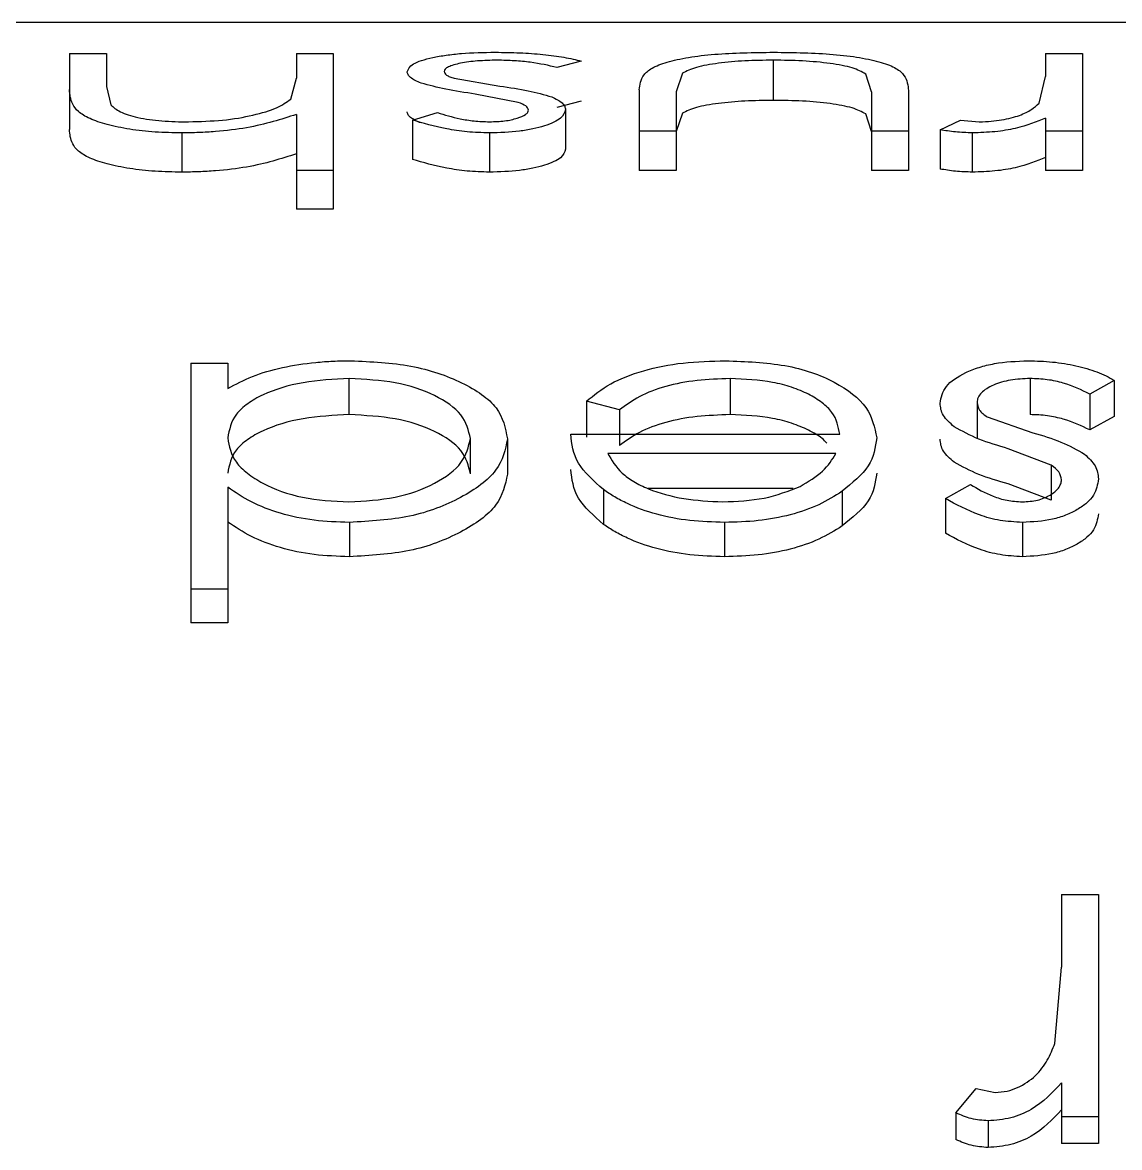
# Model space of a CAD drawing. Header units: millimetres. Extents: x -213 to 452, y 0 to 414.
# Drawn here: x 57.759 to 59.092, y 206.6 to 207.966 of the extents above; entities that cross this region are included whole.
import ezdxf

# ---------------------------------------------------------------- set-up
doc = ezdxf.new("R2010")
doc.units = ezdxf.units.MM

msp = doc.modelspace()

# ---------------------------------------------------------------- linework, layer by layer
at = {"color": 7, "linetype": 'Continuous', "lineweight": 25}
for p, q in [((61.1517, 207.9664), (56.7921, 207.9664)), ((57.8161, 207.929), (57.8161, 207.8849)), ((57.8161, 207.929), (57.861, 207.929)), ((57.861, 207.929), (57.861, 207.8887)), ((58.0918, 207.929), (58.0918, 207.8987)), ((58.0918, 207.929), (58.1366, 207.929)), ((58.1366, 207.929), (58.1366, 207.7867)), ((59.002, 207.929), (59.002, 207.9009)), ((59.002, 207.929), (59.0469, 207.929)), ((59.0469, 207.929), (59.0469, 207.8344)), ((58.4379, 207.9196), (58.4082, 207.9119)), ((58.6712, 207.9206), (58.6712, 207.8718)), ((58.0849, 207.8733), (58.0918, 207.8987)), ((58.2836, 207.8987), (58.339, 207.8892)), ((58.5607, 207.9048), (58.5533, 207.8824)), ((58.7905, 207.8824), (58.7834, 207.9039)), ((58.994, 207.8684), (59.002, 207.9009)), ((57.8161, 207.8849), (57.8161, 207.8365)), ((57.861, 207.8887), (57.8662, 207.8665)), ((58.5084, 207.8846), (58.5084, 207.8344)), ((58.3614, 207.8694), (58.3092, 207.8795)), ((58.4379, 207.8708), (58.4082, 207.8632)), ((58.5533, 207.8824), (58.5533, 207.8344)), ((58.7905, 207.8824), (58.7905, 207.8344)), ((58.8354, 207.8838), (58.8354, 207.8344)), ((58.2328, 207.848), (58.2633, 207.8571)), ((58.4187, 207.8606), (58.4187, 207.8126)), ((58.0918, 207.8548), (58.0918, 207.7867)), ((58.2328, 207.848), (58.2328, 207.8001)), ((58.5607, 207.8562), (58.5533, 207.8341)), ((58.7905, 207.8341), (58.7834, 207.8554)), ((58.8738, 207.8362), (58.8985, 207.8478)), ((58.8985, 207.8478), (58.9214, 207.8459)), ((59.002, 207.8504), (59.002, 207.8344)), ((57.9528, 207.8324), (57.9528, 207.7847)), ((58.3264, 207.8324), (58.3264, 207.7847)), ((58.5533, 207.8344), (58.5084, 207.8344)), ((58.5084, 207.8344), (58.5084, 207.7867)), ((58.5533, 207.8344), (58.5533, 207.7867)), ((58.8354, 207.8344), (58.7905, 207.8344)), ((58.7905, 207.8344), (58.7905, 207.7867)), ((58.8354, 207.8344), (58.8354, 207.7867)), ((58.8738, 207.8362), (58.8738, 207.7885)), ((58.9129, 207.8324), (58.9129, 207.7847)), ((59.0469, 207.8344), (59.002, 207.8344)), ((59.002, 207.8344), (59.002, 207.7867)), ((59.0469, 207.8344), (59.0469, 207.7867)), ((58.1366, 207.7867), (58.0918, 207.7867)), ((58.0918, 207.7867), (58.0918, 207.7396)), ((58.1366, 207.7867), (58.1366, 207.7396)), ((58.5533, 207.7867), (58.5084, 207.7867)), ((58.8354, 207.7867), (58.7905, 207.7867)), ((59.0469, 207.7867), (59.002, 207.7867)), ((58.1366, 207.7396), (58.0918, 207.7396)), ((57.9636, 207.5526), (57.9636, 207.2781)), ((57.9636, 207.5526), (58.0084, 207.5526)), ((58.0084, 207.5526), (58.0084, 207.522)), ((58.1561, 207.4902), (58.1561, 207.5341)), ((58.6187, 207.5341), (58.6187, 207.4902)), ((58.9832, 207.5341), (58.9832, 207.4902)), ((59.0854, 207.5318), (59.0556, 207.5152)), ((59.0854, 207.5318), (59.0854, 207.488)), ((59.0556, 207.5152), (59.0556, 207.4716)), ((58.4842, 207.496), (58.4443, 207.5065)), ((58.4443, 207.5065), (58.4443, 207.463)), ((58.9187, 207.5051), (58.9187, 207.4616)), ((58.4842, 207.496), (58.4842, 207.4526)), ((59.0854, 207.488), (59.0556, 207.4716)), ((58.931, 207.4875), (58.9864, 207.4682)), ((58.3033, 207.4183), (58.3033, 207.4613)), ((58.3482, 207.461), (58.3482, 207.4181)), ((58.4251, 207.4665), (58.752, 207.4665)), ((59.0088, 207.429), (58.9567, 207.4489)), ((58.7473, 207.4431), (58.47, 207.4431)), ((59.0088, 207.429), (59.0088, 207.3865)), ((59.0088, 207.3865), (58.9567, 207.4061)), ((58.0084, 207.402), (58.0084, 207.2781)), ((58.4649, 207.3992), (58.4649, 207.357)), ((58.6955, 207.4004), (58.5193, 207.4004)), ((58.7548, 207.3971), (58.7548, 207.355)), ((58.8802, 207.3882), (58.9107, 207.4054)), ((58.8802, 207.3882), (58.8802, 207.3462)), ((58.1563, 207.3594), (58.1563, 207.3177)), ((58.612, 207.3594), (58.612, 207.3177)), ((58.9738, 207.3594), (58.9738, 207.3177)), ((58.0084, 207.2781), (57.9636, 207.2781)), ((57.9636, 207.2781), (57.9636, 207.2375)), ((58.0084, 207.2781), (58.0084, 207.2375)), ((58.0084, 207.2375), (57.9636, 207.2375)), ((59.0213, 206.9075), (59.0213, 206.8194)), ((59.0213, 206.9075), (59.0661, 206.9075)), ((59.0661, 206.9075), (59.0661, 206.6375)), ((59.0133, 206.7267), (59.0213, 206.8194)), ((58.8931, 206.6423), (58.9177, 206.672)), ((58.9177, 206.672), (58.9406, 206.6671)), ((59.0213, 206.6788), (59.0213, 206.6375)), ((58.8931, 206.6423), (58.8931, 206.6098)), ((58.9321, 206.6326), (58.9321, 206.6002)), ((59.0661, 206.6375), (59.0213, 206.6375)), ((59.0213, 206.6375), (59.0213, 206.6051)), ((59.0661, 206.6375), (59.0661, 206.6051)), ((59.0661, 206.6051), (59.0213, 206.6051))]:
    msp.add_line(p, q, dxfattribs=at)
for points, knots in [([(58.2264, 207.9066), (58.2278, 207.9099), (58.2305, 207.9165), (58.2518, 207.923), (58.2734, 207.9269), (58.2983, 207.9297), (58.3194, 207.9301), (58.3335, 207.9303)], [0, 0, 0, 0, 0.251225, 0.5014676, 0.6276932, 0.7516618, 1, 1, 1, 1]), ([(58.3335, 207.9303), (58.3434, 207.9302), (58.3634, 207.9299), (58.3918, 207.9278), (58.4132, 207.925), (58.4283, 207.9221), (58.4347, 207.9204), (58.4379, 207.9196)], [0, 0, 0, 0, 0.249218, 0.498791, 0.748814, 0.874286, 1, 1, 1, 1]), ([(58.5084, 207.8846), (58.5091, 207.8908), (58.5101, 207.9002), (58.5225, 207.9113), (58.5411, 207.9186), (58.5673, 207.9243), (58.6102, 207.9295), (58.6471, 207.93), (58.6716, 207.9303)], [0, 0, 0, 0, 0.251845, 0.377601, 0.502915, 0.627796, 0.752326, 1, 1, 1, 1]), ([(58.6716, 207.9303), (58.6964, 207.93), (58.7337, 207.9294), (58.7771, 207.9241), (58.8035, 207.9183), (58.8218, 207.9109), (58.8338, 207.8995), (58.8347, 207.8901), (58.8354, 207.8838)], [0, 0, 0, 0, 0.247632, 0.372152, 0.497021, 0.622367, 0.748137, 1, 1, 1, 1]), ([(58.3358, 207.9206), (58.3277, 207.9205), (58.3114, 207.9201), (58.2904, 207.9172), (58.2776, 207.9135), (58.272, 207.91), (58.2715, 207.9081), (58.2713, 207.9071)], [0, 0, 0, 0, 0.248597, 0.497587, 0.747703, 0.873687, 1, 1, 1, 1]), ([(58.4082, 207.9119), (58.3981, 207.9142), (58.3831, 207.9176), (58.3569, 207.9202), (58.3428, 207.9205), (58.3358, 207.9206)], [0, 0, 0, 0, 0.500749, 0.750661, 1, 1, 1, 1]), ([(58.6712, 207.9206), (58.6596, 207.9205), (58.6364, 207.9202), (58.6038, 207.9173), (58.5759, 207.9123), (58.5658, 207.9073), (58.5607, 207.9048)], [0, 0, 0, 0, 0.24951, 0.498938, 0.749035, 1, 1, 1, 1]), ([(58.7834, 207.9039), (58.7787, 207.9065), (58.7692, 207.9117), (58.7408, 207.917), (58.7072, 207.9202), (58.6832, 207.9205), (58.6712, 207.9206)], [0, 0, 0, 0, 0.249248, 0.497732, 0.750686, 1, 1, 1, 1]), ([(58.2434, 207.8928), (58.2384, 207.895), (58.231, 207.8983), (58.2271, 207.9031), (58.2266, 207.9055), (58.2264, 207.9066)], [0, 0, 0, 0, 0.4988, 0.749252, 1, 1, 1, 1]), ([(58.2713, 207.9071), (58.2718, 207.9056), (58.2727, 207.9033), (58.278, 207.9005), (58.2817, 207.8993), (58.2836, 207.8987)], [0, 0, 0, 0, 0.499868, 0.750066, 1, 1, 1, 1]), ([(57.9528, 207.8324), (57.9418, 207.8326), (57.9199, 207.8329), (57.8886, 207.8365), (57.8613, 207.8422), (57.8398, 207.8496), (57.8258, 207.8582), (57.8173, 207.8704), (57.8166, 207.8791), (57.8161, 207.8849)], [0, 0, 0, 0, 0.12405, 0.247949, 0.374264, 0.497538, 0.622765, 0.748448, 1, 1, 1, 1]), ([(58.3092, 207.8795), (58.2969, 207.8813), (58.2722, 207.885), (58.253, 207.8902), (58.2434, 207.8928)], [0, 0, 0, 0, 0.500272, 1, 1, 1, 1]), ([(58.339, 207.8892), (58.3508, 207.8875), (58.3746, 207.8841), (58.3928, 207.8788), (58.402, 207.8761)], [0, 0, 0, 0, 0.500297, 1, 1, 1, 1]), ([(57.9607, 207.8459), (57.9748, 207.8463), (58.0032, 207.847), (58.04, 207.8536), (58.0701, 207.8624), (58.0799, 207.8697), (58.0849, 207.8733)], [0, 0, 0, 0, 0.248663, 0.498109, 0.748666, 1, 1, 1, 1]), ([(58.402, 207.8761), (58.4068, 207.8738), (58.414, 207.8702), (58.4182, 207.8648), (58.4185, 207.862), (58.4187, 207.8606)], [0, 0, 0, 0, 0.49869, 0.749217, 1, 1, 1, 1]), ([(58.6712, 207.8718), (58.6596, 207.8717), (58.6364, 207.8714), (58.6038, 207.8685), (58.5759, 207.8636), (58.5658, 207.8587), (58.5607, 207.8562)], [0, 0, 0, 0, 0.250523, 0.500561, 0.750386, 1, 1, 1, 1]), ([(58.7834, 207.8554), (58.7786, 207.8579), (58.7692, 207.8631), (58.7407, 207.8683), (58.7072, 207.8714), (58.6832, 207.8717), (58.6712, 207.8718)], [0, 0, 0, 0, 0.2480079, 0.4962003, 0.7490389, 1, 1, 1, 1]), ([(57.8662, 207.8665), (57.8695, 207.8636), (57.876, 207.8578), (57.8979, 207.8505), (57.9231, 207.8472), (57.9444, 207.846), (57.9553, 207.8459), (57.9607, 207.8459)], [0, 0, 0, 0, 0.251767, 0.501597, 0.75036, 0.875153, 1, 1, 1, 1]), ([(58.2434, 207.8444), (58.2385, 207.8465), (58.231, 207.8498), (58.2271, 207.8545), (58.2266, 207.8569), (58.2264, 207.858)], [0, 0, 0, 0, 0.499304, 0.749548, 1, 1, 1, 1]), ([(58.2633, 207.8571), (58.2719, 207.8544), (58.2848, 207.8504), (58.3073, 207.8466), (58.32, 207.8461), (58.3264, 207.8459)], [0, 0, 0, 0, 0.501351, 0.751268, 1, 1, 1, 1]), ([(58.4187, 207.8606), (58.4177, 207.8571), (58.4162, 207.8518), (58.4051, 207.8451), (58.3935, 207.8407), (58.3794, 207.837), (58.3576, 207.8333), (58.3388, 207.8327), (58.3264, 207.8324)], [0, 0, 0, 0, 0.251103, 0.375148, 0.502316, 0.628874, 0.752247, 1, 1, 1, 1]), ([(58.3264, 207.8459), (58.3327, 207.8461), (58.3454, 207.8465), (58.3608, 207.8501), (58.3697, 207.8539), (58.3733, 207.8574), (58.3737, 207.8592), (58.3738, 207.8601)], [0, 0, 0, 0, 0.247949, 0.497008, 0.747552, 0.873647, 1, 1, 1, 1]), ([(58.3738, 207.8601), (58.3732, 207.8618), (58.3719, 207.8652), (58.3649, 207.868), (58.3614, 207.8694)], [0, 0, 0, 0, 0.500164, 1, 1, 1, 1]), ([(58.9214, 207.8459), (58.9264, 207.846), (58.9359, 207.8463), (58.9533, 207.8488), (58.9715, 207.8534), (58.9857, 207.8607), (58.9913, 207.8658), (58.994, 207.8684)], [0, 0, 0, 0, 0.128035, 0.24649, 0.497742, 0.748406, 1, 1, 1, 1]), ([(58.0918, 207.8548), (58.0733, 207.8488), (58.0455, 207.8398), (58.0002, 207.8342), (57.9733, 207.8326), (57.9596, 207.8325), (57.9528, 207.8324)], [0, 0, 0, 0, 0.499945, 0.74989, 0.874937, 1, 1, 1, 1]), ([(58.3264, 207.8324), (58.3172, 207.8327), (58.2988, 207.8332), (58.2654, 207.8384), (58.2459, 207.8442), (58.2328, 207.848)], [0, 0, 0, 0, 0.249024, 0.498966, 1, 1, 1, 1]), ([(59.002, 207.8504), (58.991, 207.8459), (58.9745, 207.8391), (58.941, 207.8333), (58.9223, 207.8327), (58.9129, 207.8324)], [0, 0, 0, 0, 0.5010748, 0.7510047, 1, 1, 1, 1]), ([(57.9528, 207.7847), (57.9418, 207.7849), (57.9199, 207.7853), (57.8887, 207.7888), (57.8613, 207.7944), (57.8398, 207.8017), (57.8258, 207.8103), (57.8173, 207.8222), (57.8166, 207.8308), (57.8161, 207.8365)], [0, 0, 0, 0, 0.124963, 0.249675, 0.376454, 0.499727, 0.624605, 0.74972, 1, 1, 1, 1]), ([(58.9129, 207.8324), (58.906, 207.8326), (58.8921, 207.8331), (58.8799, 207.8352), (58.8738, 207.8362)], [0, 0, 0, 0, 0.4989469, 1, 1, 1, 1]), ([(58.0918, 207.8069), (58.0732, 207.8009), (58.0454, 207.792), (58.0002, 207.7866), (57.9733, 207.785), (57.9596, 207.7848), (57.9528, 207.7847)], [0, 0, 0, 0, 0.498753, 0.749093, 0.874513, 1, 1, 1, 1]), ([(58.4187, 207.8126), (58.4177, 207.8091), (58.4162, 207.8039), (58.4051, 207.7973), (58.3935, 207.793), (58.3794, 207.7893), (58.3575, 207.7856), (58.3388, 207.7851), (58.3264, 207.7847)], [0, 0, 0, 0, 0.249634, 0.373185, 0.500195, 0.626866, 0.75071, 1, 1, 1, 1]), ([(59.002, 207.8025), (58.991, 207.798), (58.9745, 207.7913), (58.941, 207.7856), (58.9223, 207.785), (58.9129, 207.7847)], [0, 0, 0, 0, 0.499663, 0.749983, 1, 1, 1, 1]), ([(58.3264, 207.7847), (58.3172, 207.785), (58.2988, 207.7856), (58.2655, 207.7907), (58.2459, 207.7963), (58.2328, 207.8001)], [0, 0, 0, 0, 0.2497971, 0.5000036, 1, 1, 1, 1]), ([(58.9129, 207.7847), (58.906, 207.785), (58.8921, 207.7854), (58.8799, 207.7875), (58.8738, 207.7885)], [0, 0, 0, 0, 0.499452, 1, 1, 1, 1]), ([(58.0084, 207.522), (58.0181, 207.5271), (58.0373, 207.5374), (58.0741, 207.5482), (58.1082, 207.5533), (58.1364, 207.5554), (58.1506, 207.5556), (58.1577, 207.5557)], [0, 0, 0, 0, 0.250922, 0.500905, 0.750363, 0.875175, 1, 1, 1, 1]), ([(58.1577, 207.5557), (58.1828, 207.5545), (58.2331, 207.5521), (58.2955, 207.5303), (58.3407, 207.4997), (58.3457, 207.4739), (58.3482, 207.461)], [0, 0, 0, 0, 0.248572, 0.497975, 0.748498, 1, 1, 1, 1]), ([(58.4443, 207.5065), (58.4533, 207.5139), (58.4712, 207.5286), (58.5124, 207.5445), (58.561, 207.5543), (58.5957, 207.5552), (58.6131, 207.5557)], [0, 0, 0, 0, 0.251405, 0.501507, 0.750784, 1, 1, 1, 1]), ([(58.6131, 207.5557), (58.6378, 207.5547), (58.6748, 207.5533), (58.7186, 207.5421), (58.7548, 207.526), (58.7891, 207.4998), (58.7943, 207.4746), (58.7969, 207.4621)], [0, 0, 0, 0, 0.248237, 0.372631, 0.49831, 0.748856, 1, 1, 1, 1]), ([(58.8738, 207.5041), (58.8752, 207.5111), (58.8779, 207.525), (58.8992, 207.5394), (58.9208, 207.5478), (58.9458, 207.5542), (58.9668, 207.5551), (58.9809, 207.5557)], [0, 0, 0, 0, 0.251225, 0.501468, 0.627693, 0.751662, 1, 1, 1, 1]), ([(58.9809, 207.5557), (58.9909, 207.5554), (59.0108, 207.5548), (59.0393, 207.55), (59.0607, 207.5437), (59.0757, 207.5374), (59.0821, 207.5337), (59.0854, 207.5318)], [0, 0, 0, 0, 0.249218, 0.498791, 0.748814, 0.874286, 1, 1, 1, 1]), ([(58.1561, 207.5341), (58.137, 207.5331), (58.0987, 207.5311), (58.0568, 207.5181), (58.0318, 207.5038), (58.0131, 207.4867), (58.0103, 207.4718), (58.0084, 207.462)], [0, 0, 0, 0, 0.248066, 0.497444, 0.622272, 0.74886, 1, 1, 1, 1]), ([(58.3033, 207.4613), (58.3009, 207.4711), (58.2961, 207.4907), (58.262, 207.5146), (58.2135, 207.531), (58.1752, 207.533), (58.1561, 207.5341)], [0, 0, 0, 0, 0.2513027, 0.5020262, 0.7514259, 1, 1, 1, 1]), ([(58.6187, 207.5341), (58.6052, 207.5336), (58.5781, 207.5326), (58.5396, 207.5254), (58.5072, 207.5128), (58.4919, 207.5016), (58.4842, 207.496)], [0, 0, 0, 0, 0.248673, 0.498686, 0.748434, 1, 1, 1, 1]), ([(58.752, 207.4665), (58.7502, 207.4756), (58.7475, 207.4892), (58.7311, 207.505), (58.7144, 207.5153), (58.6941, 207.5237), (58.6629, 207.5321), (58.6364, 207.5333), (58.6187, 207.5341)], [0, 0, 0, 0, 0.251096, 0.376782, 0.502167, 0.628943, 0.752086, 1, 1, 1, 1]), ([(58.9832, 207.5341), (58.9751, 207.5337), (58.9589, 207.533), (58.9378, 207.5266), (58.925, 207.5187), (58.9194, 207.5111), (58.9189, 207.5071), (58.9187, 207.5051)], [0, 0, 0, 0, 0.248597, 0.497587, 0.747703, 0.873687, 1, 1, 1, 1]), ([(59.0556, 207.5152), (59.0456, 207.5201), (59.0305, 207.5275), (59.0043, 207.5332), (58.9902, 207.5338), (58.9832, 207.5341)], [0, 0, 0, 0, 0.500749, 0.750661, 1, 1, 1, 1]), ([(58.8909, 207.4755), (58.8859, 207.48), (58.8784, 207.4867), (58.8745, 207.4966), (58.8741, 207.5016), (58.8738, 207.5041)], [0, 0, 0, 0, 0.4988, 0.749252, 1, 1, 1, 1]), ([(58.9187, 207.5051), (58.9193, 207.5019), (58.9201, 207.4972), (58.9254, 207.4914), (58.9292, 207.4888), (58.931, 207.4875)], [0, 0, 0, 0, 0.499868, 0.750066, 1, 1, 1, 1]), ([(58.1561, 207.4902), (58.137, 207.4892), (58.0988, 207.4873), (58.0569, 207.4745), (58.0319, 207.4603), (58.0131, 207.4435), (58.0103, 207.4288), (58.0084, 207.419)], [0, 0, 0, 0, 0.249521, 0.499577, 0.624266, 0.750389, 1, 1, 1, 1]), ([(58.3033, 207.4183), (58.3009, 207.428), (58.2961, 207.4475), (58.2619, 207.4711), (58.2134, 207.4872), (58.1752, 207.4892), (58.1561, 207.4902)], [0, 0, 0, 0, 0.249821, 0.499938, 0.749955, 1, 1, 1, 1]), ([(58.6187, 207.4902), (58.6052, 207.4897), (58.5781, 207.4888), (58.5397, 207.4816), (58.5072, 207.4693), (58.4919, 207.4582), (58.4842, 207.4526)], [0, 0, 0, 0, 0.249558, 0.500086, 0.749537, 1, 1, 1, 1]), ([(58.7364, 207.4554), (58.7345, 207.4574), (58.7288, 207.4634), (58.7142, 207.4717), (58.6941, 207.48), (58.6629, 207.4883), (58.6364, 207.4894), (58.6187, 207.4902)], [0, 0, 0, 0, 0.091018, 0.273108, 0.457618, 0.637349, 1, 1, 1, 1]), ([(59.0556, 207.4716), (59.0456, 207.4765), (59.0305, 207.4838), (59.0076, 207.4885), (58.9938, 207.49), (58.9867, 207.4902), (58.9832, 207.4902)], [0, 0, 0, 0, 0.499368, 0.749429, 0.874691, 1, 1, 1, 1]), ([(58.9567, 207.4489), (58.9443, 207.4525), (58.9197, 207.4597), (58.9005, 207.4702), (58.8909, 207.4755)], [0, 0, 0, 0, 0.500272, 1, 1, 1, 1]), ([(58.0084, 207.462), (58.0102, 207.4519), (58.0129, 207.4368), (58.0317, 207.4186), (58.0566, 207.4029), (58.0977, 207.3873), (58.1364, 207.3853), (58.1557, 207.3843)], [0, 0, 0, 0, 0.251289, 0.37536, 0.502738, 0.751681, 1, 1, 1, 1]), ([(58.1557, 207.3843), (58.1748, 207.3854), (58.2131, 207.3876), (58.2621, 207.4056), (58.2963, 207.4314), (58.301, 207.4513), (58.3033, 207.4613)], [0, 0, 0, 0, 0.248675, 0.497985, 0.749436, 1, 1, 1, 1]), ([(58.3482, 207.461), (58.3455, 207.4479), (58.3402, 207.4217), (58.2941, 207.3882), (58.2315, 207.3636), (58.1813, 207.3608), (58.1563, 207.3594)], [0, 0, 0, 0, 0.251403, 0.501963, 0.751399, 1, 1, 1, 1]), ([(58.4649, 207.3992), (58.453, 207.4097), (58.4292, 207.4309), (58.4265, 207.4546), (58.4251, 207.4665)], [0, 0, 0, 0, 0.498805, 1, 1, 1, 1]), ([(58.7969, 207.4621), (58.7952, 207.4505), (58.7917, 207.4273), (58.7671, 207.4072), (58.7548, 207.3971)], [0, 0, 0, 0, 0.500683, 1, 1, 1, 1]), ([(58.8909, 207.4324), (58.8859, 207.4368), (58.8784, 207.4434), (58.8745, 207.4532), (58.8741, 207.4582), (58.8738, 207.4606)], [0, 0, 0, 0, 0.499304, 0.749548, 1, 1, 1, 1]), ([(58.9864, 207.4682), (58.9983, 207.4648), (59.022, 207.4579), (59.0403, 207.4474), (59.0494, 207.4422)], [0, 0, 0, 0, 0.500297, 1, 1, 1, 1]), ([(58.47, 207.4431), (58.4748, 207.4349), (58.482, 207.4227), (58.5011, 207.4086), (58.5251, 207.3971), (58.5616, 207.3867), (58.5937, 207.3851), (58.6097, 207.3843)], [0, 0, 0, 0, 0.251472, 0.376204, 0.502277, 0.751438, 1, 1, 1, 1]), ([(58.7039, 207.4031), (58.7137, 207.409), (58.7336, 207.4209), (58.7427, 207.4357), (58.7473, 207.4431)], [0, 0, 0, 0, 0.4983637, 1, 1, 1, 1]), ([(59.0494, 207.4422), (59.0542, 207.4376), (59.0615, 207.4306), (59.0656, 207.4202), (59.066, 207.4148), (59.0661, 207.4122)], [0, 0, 0, 0, 0.4986901, 0.7492175, 1, 1, 1, 1]), ([(58.4649, 207.357), (58.453, 207.3675), (58.4293, 207.3883), (58.4265, 207.4118), (58.4251, 207.4235)], [0, 0, 0, 0, 0.499389, 1, 1, 1, 1]), ([(58.9567, 207.4061), (58.9443, 207.4097), (58.9197, 207.4167), (58.9005, 207.4272), (58.8909, 207.4324)], [0, 0, 0, 0, 0.5009081, 1, 1, 1, 1]), ([(59.0213, 207.4112), (59.0206, 207.4144), (59.0193, 207.421), (59.0123, 207.4263), (59.0088, 207.429)], [0, 0, 0, 0, 0.500164, 1, 1, 1, 1]), ([(58.3482, 207.4181), (58.3455, 207.4051), (58.3401, 207.3792), (58.2939, 207.3462), (58.2313, 207.3219), (58.1813, 207.3191), (58.1563, 207.3177)], [0, 0, 0, 0, 0.2499, 0.499885, 0.749925, 1, 1, 1, 1]), ([(58.7969, 207.4191), (58.7952, 207.4077), (58.7917, 207.3848), (58.7671, 207.3649), (58.7548, 207.355)], [0, 0, 0, 0, 0.50002, 1, 1, 1, 1]), ([(59.0661, 207.4121), (59.0651, 207.4054), (59.0636, 207.3953), (59.0525, 207.3829), (59.041, 207.3747), (59.0268, 207.3679), (59.005, 207.361), (58.9863, 207.36), (58.9738, 207.3594)], [0, 0, 0, 0, 0.251103, 0.375148, 0.502316, 0.628874, 0.752247, 1, 1, 1, 1]), ([(58.9738, 207.3843), (58.9801, 207.3847), (58.9928, 207.3855), (59.0082, 207.3922), (59.0171, 207.3994), (59.0207, 207.4061), (59.0211, 207.4095), (59.0213, 207.4112)], [0, 0, 0, 0, 0.247949, 0.497008, 0.747552, 0.873647, 1, 1, 1, 1]), ([(58.1563, 207.3594), (58.1418, 207.3598), (58.1128, 207.3608), (58.0718, 207.3696), (58.0357, 207.3835), (58.0175, 207.3958), (58.0084, 207.402)], [0, 0, 0, 0, 0.249246, 0.49869, 0.74884, 1, 1, 1, 1]), ([(58.612, 207.3594), (58.5978, 207.3598), (58.5694, 207.3606), (58.5286, 207.3684), (58.4989, 207.3794), (58.4783, 207.3901), (58.4693, 207.3961), (58.4649, 207.3992)], [0, 0, 0, 0, 0.249299, 0.498713, 0.748704, 0.874246, 1, 1, 1, 1]), ([(58.6097, 207.3843), (58.627, 207.3851), (58.6617, 207.3865), (58.6898, 207.3976), (58.7039, 207.4031)], [0, 0, 0, 0, 0.499419, 1, 1, 1, 1]), ([(58.7548, 207.3971), (58.7458, 207.3914), (58.7278, 207.3801), (58.6924, 207.3679), (58.6532, 207.3605), (58.6257, 207.3597), (58.612, 207.3594)], [0, 0, 0, 0, 0.250995, 0.501052, 0.75057, 1, 1, 1, 1]), ([(58.9107, 207.4054), (58.9193, 207.4003), (58.9322, 207.3927), (58.9547, 207.3856), (58.9674, 207.3847), (58.9738, 207.3843)], [0, 0, 0, 0, 0.501351, 0.751268, 1, 1, 1, 1]), ([(58.9738, 207.3594), (58.9646, 207.3599), (58.9462, 207.3609), (58.9129, 207.3704), (58.8933, 207.3811), (58.8802, 207.3882)], [0, 0, 0, 0, 0.2490242, 0.4989659, 1, 1, 1, 1]), ([(59.0661, 207.3698), (59.0651, 207.3632), (59.0636, 207.3532), (59.0525, 207.341), (59.041, 207.3329), (59.0268, 207.3261), (59.005, 207.3193), (58.9863, 207.3184), (58.9738, 207.3177)], [0, 0, 0, 0, 0.249634, 0.373185, 0.500195, 0.626866, 0.75071, 1, 1, 1, 1]), ([(58.1563, 207.3177), (58.1418, 207.3182), (58.1128, 207.3191), (58.0718, 207.3279), (58.0357, 207.3415), (58.0175, 207.3537), (58.0084, 207.3598)], [0, 0, 0, 0, 0.250034, 0.49991, 0.749819, 1, 1, 1, 1]), ([(58.612, 207.3177), (58.5978, 207.3182), (58.5695, 207.319), (58.5287, 207.3267), (58.4989, 207.3375), (58.4783, 207.3481), (58.4693, 207.354), (58.4649, 207.357)], [0, 0, 0, 0, 0.250025, 0.499865, 0.74964, 0.874794, 1, 1, 1, 1]), ([(58.7548, 207.355), (58.7458, 207.3494), (58.7277, 207.3382), (58.6924, 207.3262), (58.6531, 207.3188), (58.6257, 207.3181), (58.612, 207.3177)], [0, 0, 0, 0, 0.250062, 0.499928, 0.749863, 1, 1, 1, 1]), ([(58.9738, 207.3177), (58.9646, 207.3183), (58.9463, 207.3193), (58.9129, 207.3286), (58.8933, 207.3392), (58.8802, 207.3462)], [0, 0, 0, 0, 0.2497971, 0.5000036, 1, 1, 1, 1]), ([(58.9406, 206.6671), (58.9456, 206.6674), (58.9551, 206.668), (58.9726, 206.6745), (58.9908, 206.6867), (59.005, 206.706), (59.0105, 206.7198), (59.0133, 206.7267)], [0, 0, 0, 0, 0.128035, 0.24649, 0.497742, 0.748406, 1, 1, 1, 1]), ([(59.0213, 206.6788), (59.0103, 206.667), (58.9938, 206.6495), (58.9603, 206.6349), (58.9415, 206.6334), (58.9321, 206.6326)], [0, 0, 0, 0, 0.501075, 0.751005, 1, 1, 1, 1]), ([(58.9321, 206.6326), (58.9252, 206.6332), (58.9113, 206.6343), (58.8991, 206.6396), (58.8931, 206.6423)], [0, 0, 0, 0, 0.4989469, 1, 1, 1, 1]), ([(59.0213, 206.6458), (59.0102, 206.6342), (58.9937, 206.6169), (58.9602, 206.6025), (58.9415, 206.601), (58.9321, 206.6002)], [0, 0, 0, 0, 0.499663, 0.749983, 1, 1, 1, 1]), ([(58.9321, 206.6002), (58.9252, 206.6008), (58.9113, 206.6019), (58.8991, 206.6071), (58.8931, 206.6098)], [0, 0, 0, 0, 0.499452, 1, 1, 1, 1])]:
    msp.add_open_spline(points, degree=3, knots=knots, dxfattribs=at)

doc.saveas('drawing.dxf')
